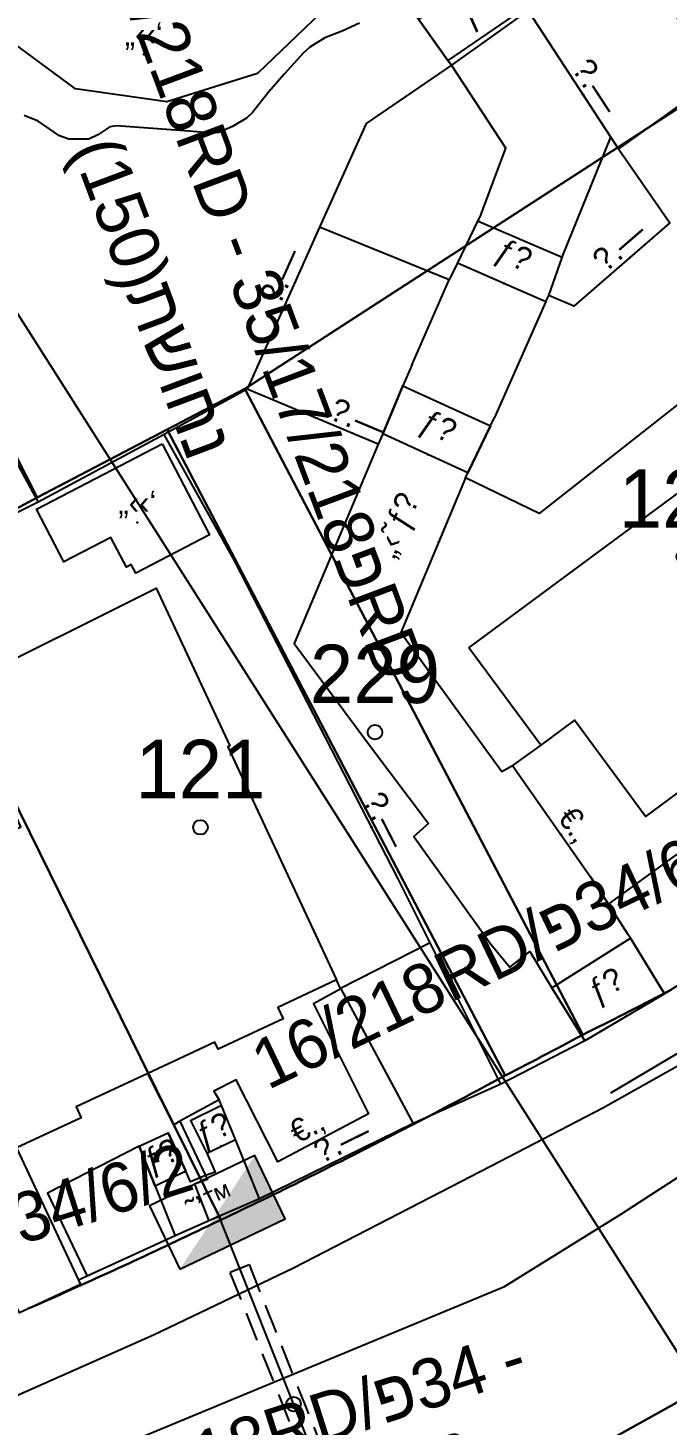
# Model space of a CAD drawing. Header units: metres. Extents: x 218299 to 220222, y 572714 to 574340.
# Drawn here: x 218935.96 to 218957.87, y 573434.64 to 573482.52 of the extents above; entities that cross this region are included whole.
import ezdxf
from ezdxf.enums import TextEntityAlignment as Align

# ---------------------------------------------------------------- set-up
doc = ezdxf.new("R2010")
doc.units = ezdxf.units.M
doc.header["$MEASUREMENT"] = 0
doc.linetypes.add('DASH15', pattern=[1.5, 1, -0.5])
for name, color, linetype in [('1602', 44, 'Continuous'), ('1603', 44, 'Continuous'), ('6011', 10, 'Continuous'), ('6151', 102, 'CABLEUNDEXIST03'), ('6261', 7, 'Continuous'), ('6701', 7, 'DASH15'), ('6910', 102, 'Continuous'), ('6911', 3, 'Continuous'), ('6916', 7, 'Continuous'), ('A_POINTS', 2, 'Continuous'), ('M2200', 253, 'Continuous'), ('M2207', 253, 'Continuous'), ('M2220', 253, 'Continuous'), ('M2401', 7, 'Continuous'), ('M2404', 7, 'Continuous'), ('M2407', 253, 'Continuous'), ('M2408', 253, 'Continuous'), ('M2412', 253, 'Continuous'), ('M2420', 253, 'Continuous'), ('M2601', 253, 'Continuous'), ('M2602', 253, 'Continuous'), ('M2605', 253, 'Continuous'), ('M2612', 253, 'Continuous')]:
    doc.layers.add(name, color=color, linetype=linetype)
doc.styles.add('HEBTXT', font='HEBTXT')
doc.styles.add('MAVAT_HEBTXT', font='HEBTXT')
doc.linetypes.add('CABLEUNDEXIST03', pattern='A,3.5,[222,elecad.shx,S=0.01,R=0,X=0,Y=0],1.5', length=5)

# ---------------------------------------------------------------- blocks, each defined once
blk = doc.blocks.new('6261')
blk.add_lwpolyline([(-2, -1.2), (2, -1.2), (2, 1.2), (-2, 1.2)], close=True)
at = {"color": 0}
blk.add_solid([(2, 1.2), (-2, -1.2), (2, -1.2)], dxfattribs=at)
at = {"color": 0, "style": 'HEBTXT'}
blk.add_attdef('PIL_NAME', (2.689, 2.418), '', height=1.7, dxfattribs=at)
at = {"style": 'HEBTXT'}
blk.add_attdef('CAMUT_MONIM', (2.489, 0.218), '', height=1.7, dxfattribs=at)
at = {"color": 0, "style": 'HEBTXT', "flags": 1}
for tag, p in [('TYPE', (2.585, -1.773)), ('MAP_TYPE', (2.689, -3.782))]:
    blk.add_attdef(tag, p, '', height=1.7, dxfattribs=at)
blk = doc.blocks.new('6910')
at = {"layer": 'A_POINTS'}
blk.add_circle((0, 0), 0.25, dxfattribs=at)
at = {"color": 0, "style": 'HEBTXT', "flags": 1}
blk.add_attdef('CODE', (-2.918, 6.399), '', height=1.7, dxfattribs=at)
at = {"color": 0, "style": 'HEBTXT'}
for tag, p in [('PATH', (0.169, 4.708)), ('HTCH', (0.169, 2.708))]:
    blk.add_attdef(tag, text='', height=1.7, dxfattribs=at).set_placement(p, align=Align.MIDDLE_CENTER)
blk = doc.blocks.new('6911')
at = {"layer": 'A_POINTS'}
blk.add_circle((0, 0), 0.25, dxfattribs=at)
at = {"color": 0, "style": 'HEBTXT', "flags": 1}
blk.add_attdef('CODE', (-2.918, 6.399), '', height=1.7, dxfattribs=at)
at = {"color": 0, "style": 'HEBTXT'}
for tag, p in [('PATH', (0.169, 4.708)), ('HTCH', (0.169, 2.708))]:
    blk.add_attdef(tag, text='', height=1.7, dxfattribs=at).set_placement(p, align=Align.MIDDLE_CENTER)
blk = doc.blocks.new('6916')
at = {"layer": 'A_POINTS'}
blk.add_circle((0, 0), 0.25, dxfattribs=at)
at = {"color": 0, "style": 'HEBTXT'}
for tag, p in [('HTCH', (0.006, 3.527)), ('PIPE', (0.049, 1.33))]:
    blk.add_attdef(tag, text='', height=1.7, dxfattribs=at).set_placement(p, align=Align.MIDDLE_CENTER)
blk = doc.blocks.new('1603')
at = {"layer": 'A_POINTS'}
blk.add_circle((0, 0), 0.25, dxfattribs=at)
at = {"color": 0, "style": 'HEBTXT'}
blk.add_attdef('PARCEL_NUM', text='', height=2, dxfattribs=at).set_placement((0, 1), align=Align.CENTER)
at = {"color": 0, "style": 'HEBTXT', "flags": 1}
blk.add_attdef('LOT_NUM', text='', height=2, dxfattribs=at).set_placement((0, -2.5), align=Align.CENTER)
blk = doc.blocks.new('M2408')
blk.add_circle((0, 0), 0.025)
at = {"style": 'MAVAT_HEBTXT'}
blk.add_attdef('NAME', text='', height=0.8, dxfattribs=at).set_placement((0, 1.592), align=Align.MIDDLE)
blk = doc.blocks.new('M2602')
blk.add_circle((0, 0), 0.025)
at = {"style": 'MAVAT_HEBTXT'}
blk.add_attdef('NAME', text='', height=0.8, dxfattribs=at).set_placement((0, 1.592), align=Align.MIDDLE)
blk = doc.blocks.new('M2605')
blk.add_circle((0, 0), 0.025)
at = {"style": 'MAVAT_HEBTXT'}
blk.add_attdef('NAME', text='', height=0.8, dxfattribs=at).set_placement((0, 1.592), align=Align.MIDDLE)
blk = doc.blocks.new('M2612')
blk.add_circle((0, 0), 0.025)
at = {"style": 'MAVAT_HEBTXT'}
blk.add_attdef('NAME', text='', height=0.8, dxfattribs=at).set_placement((0, 1.592), align=Align.MIDDLE)
blk = doc.blocks.new('M2207')
blk.add_circle((0, 0), 0.025)
at = {"style": 'MAVAT_HEBTXT'}
blk.add_attdef('NAME', text='', height=0.8, dxfattribs=at).set_placement((0, 1.592), align=Align.MIDDLE)
blk = doc.blocks.new('M2412')
blk.add_circle((0, 0), 0.025)
at = {"style": 'MAVAT_HEBTXT'}
blk.add_attdef('NAME', text='', height=0.8, dxfattribs=at).set_placement((0, 1.592), align=Align.MIDDLE)
blk = doc.blocks.new('111')
at = {"layer": 'M2200'}
for points in [[(218951.072, 573461.279, 571.68), (218963.367, 573470.369, 571.68), (218968.19, 573463.846, 571.68), (218968.273, 573463.734, 571.68), (218968.273, 573463.734, 571.68), (218957.128, 573455.494, 571.68), (218954.69, 573458.792, 571.68), (218953.54, 573457.941, 571.68), (218953.54, 573457.941, 571.68), (218951.072, 573461.279, 571.68)], [(218929.296, 573452.146, 570.96), (218935.719, 573455.14, 571.44), (218935.424, 573455.777, 571.44), (218933.51, 573459.908, 571.44), (218933.595, 573459.95, 571.44), (218940.359, 573463.322, 571.44), (218942.881, 573457.913, 571.44), (218942.809, 573457.879, 571.44), (218946.533, 573449.892, 570.96), (218946.533, 573449.892, 570.96), (218944.521, 573448.954, 570.84), (218944.705, 573448.559, 570.84), (218942.48, 573447.521, 570.84), (218942.369, 573447.759, 570.84), (218940.072, 573446.688, 570.84), (218937.612, 573445.541, 570.84), (218937.785, 573445.168, 570.84), (218935.572, 573444.136, 570.84), (218937.688, 573439.598, 570.723), (218937.755, 573439.453, 570.72), (218935.668, 573438.48, 570.72), (218935.668, 573438.48, 570.72), (218933.572, 573442.976, 570.799)]]:
    blk.add_polyline3d(points, close=True, dxfattribs=at)
at = {"layer": 'M2207'}
for points in [[(218945.979, 573483.02, 574.86), (218943.831, 573480.956, 574.62), (218940.724, 573479.985, 574.62), (218937.59, 573480.432, 574.62), (218935.148, 573482.236, 574.62), (218933.687, 573484.794, 574.62), (218934.204, 573484.968, 574.62), (218936.8, 573485.842, 574.62), (218936.8, 573485.842, 574.62), (218937.503, 573484.502, 574.62), (218938.882, 573483.464, 574.62), (218940.537, 573483.33, 574.62), (218941.867, 573483.68, 574.62), (218943.105, 573484.842, 574.62), (218943.105, 573484.842, 574.62), (218945.979, 573483.02, 574.86), (218945.979, 573483.02, 574.86)], [(218940.557, 573468.267, 571.44), (218942.18, 573465.154, 570.96), (218939.653, 573463.836, 570.96), (218939.499, 573464.132, 570.96), (218939.332, 573464.046, 570.96), (218938.801, 573465.063, 571.32), (218937.188, 573464.229, 570.48), (218936.249, 573466.028, 570.48)]]:
    blk.add_polyline3d(points, close=True, dxfattribs=at)
at = {"layer": 'M2220', "lineweight": -3}
for points in [[(218947.328, 573482.689), (218946.75, 573482.426), (218946.134, 573482.18), (218945.619, 573481.86), (218945.394, 573481.658), (218944.749, 573480.954), (218944.213, 573480.338), (218943.655, 573479.62), (218943.451, 573479.431), (218942.966, 573479.141), (218942.508, 573478.941), (218942.27, 573478.916), (218941.48, 573478.982), (218938.994, 573479.17), (218938.77, 573479.129), (218938.358, 573478.861), (218938.044, 573478.713), (218937.365, 573478.716), (218937.036, 573478.822), (218936.312, 573479.323), (218935.826, 573479.518)], [(218953.103, 573483.12), (218950.475, 573481.245), (218950.357, 573481.411), (218949.346, 573482.828)]]:
    blk.add_lwpolyline(points, dxfattribs=at)
at = {"layer": 'M2401'}
blk.add_polyline3d([(218890.258, 573422.659, 567.574), (218895.995, 573423.601, 567.574), (218902.313, 573424.95, 567.574), (218908.053, 573426.279, 567.334), (218914.556, 573428.092, 567.214), (218919.699, 573429.62, 567.214), (218924.56, 573431.131, 567.214), (218927.935, 573432.336, 567.214), (218931.189, 573433.657, 567.201), (218934.377, 573435.128, 567.094), (218940.265, 573437.732, 567.214), (218945.067, 573440.024, 567.094), (218950.467, 573442.813, 566.974), (218952.141, 573443.683, 567.051), (218955.66, 573445.512, 567.214), (218961.036, 573448.525, 567.094)], dxfattribs=at)
at = {"layer": 'M2404'}
blk.add_polyline3d([(218890.258, 573422.659, 567.574), (218895.995, 573423.601, 567.574), (218902.313, 573424.95, 567.574), (218908.053, 573426.279, 567.334), (218914.556, 573428.092, 567.214), (218919.699, 573429.62, 567.214), (218924.56, 573431.131, 567.214), (218927.935, 573432.336, 567.214), (218931.189, 573433.657, 567.201), (218934.377, 573435.128, 567.094), (218940.265, 573437.732, 567.214), (218945.067, 573440.024, 567.094), (218950.467, 573442.813, 566.974), (218952.141, 573443.683, 567.051), (218955.66, 573445.512, 567.214), (218961.036, 573448.525, 567.094)], dxfattribs=at)
at = {"layer": 'M2407'}
for points in [[(218955.855, 573452.489, 568.5), (218958.198, 573454.195, 568.5), (218960.394, 573451.062, 568.5)], [(218939.768, 573444.192, 568.38), (218936.635, 573442.58, 568.47), (218937.99, 573439.736, 568.38)]]:
    blk.add_polyline3d(points, dxfattribs=at)
at = {"layer": 'M2408'}
for points in [[(218951.49, 573476.138, 570.93), (218952.335, 573478.398, 571.11), (218950.475, 573481.245, 571.38)], [(218954.298, 573474.722, 570.915), (218955.939, 573478.783, 570.915)], [(218949.119, 573470.969, 570.015), (218950.394, 573473.888, 570.015)], [(218953.708, 573473.144, 570.015), (218951.954, 573469.173, 570.015)], [(218947.969, 573468.258, 568.845), (218945.083, 573461.428, 568.935), (218947.703, 573457.889, 568.755), (218949.693, 573455.253, 568.665), (218949.183, 573454.805, 568.665), (218951.825, 573451.116, 568.575), (218952.477, 573450.335, 568.485), (218953.16, 573450.869, 568.485), (218953.914, 573449.624, 568.395)], [(218950.954, 573467.102, 568.755), (218948.744, 573461.799, 568.755), (218952.207, 573457.033, 568.575), (218952.564, 573457.241, 568.575)], [(218952.169, 573446.326, 567.195), (218949.163, 573444.972, 567.195)]]:
    blk.add_polyline3d(points, dxfattribs=at)
at = {"layer": 'M2412'}
for points in [[(218949.346, 573482.828, 572.205), (218952.146, 573484.594, 572.205), (218953.03, 573483.231, 571.38), (218950.357, 573481.411, 571.38)], [(218954.275, 573474.656, 570.855), (218951.372, 573475.898, 570.855), (218950.681, 573474.477, 570.03), (218953.708, 573473.144, 570.03), (218953.708, 573473.144, 570.03), (218953.81, 573473.357, 570.143)], [(218948.814, 573470.251, 569.955), (218951.816, 573468.887, 569.955), (218951.035, 573467.269, 568.905), (218948.121, 573468.616, 568.905)], [(218953.914, 573449.624, 568.38), (218953.914, 573449.624, 568.38), (218956.61, 573451.321, 568.38), (218957.775, 573449.421, 567.33), (218955.053, 573447.809, 567.33)], [(218942.597, 573445.591, 568.23), (218941.536, 573445.062, 568.23), (218941.54, 573445.055, 568.224), (218942.087, 573443.958, 567.255), (218942.087, 573443.958, 567.255), (218943.07, 573444.425, 567.255)], [(218939.768, 573444.192, 568.155), (218940.764, 573444.653, 568.155), (218940.764, 573444.653, 568.155), (218941.374, 573443.334, 567.255), (218941.374, 573443.334, 567.255), (218940.318, 573442.828, 567.255)]]:
    blk.add_polyline3d(points, close=True, dxfattribs=at)
at = {"layer": 'M2420', "linetype": 'Continuous', "lineweight": -3}
blk.add_lwpolyline([(218778.789, 573430.643), (218823.5, 573420), (218850.7, 573416.62), (218872.91, 573416.69), (218902.91, 573421.31), (218924.8, 573428), (218952.3, 573439.38), (218956.3, 573441.88), (218980.91, 573457.81), (218995.09, 573470.88), (219024.2, 573502.19), (219042.09, 573537.19), (219043.91, 573540.62), (219049.7, 573557.12), (219054.59, 573574.81), (219057.41, 573589.69), (219057.5, 573620.62), (219058, 573628.19), (219058.7, 573640.38), (219046.5, 573689.62), (219028.09, 573726.31)], dxfattribs=at)
at = {"layer": 'M2601'}
blk.add_polyline3d([(218959.124, 573447.905, 568.275), (218955.931, 573446.016, 568.275)], dxfattribs=at)
at = {"layer": 'M2602'}
for points in [[(218953.54, 573457.941, 570.78), (218952.564, 573457.241, 570.705), (218952.564, 573457.241, 570.705), (218955.241, 573453.431, 570.63), (218955.855, 573452.489, 570.63), (218956.514, 573451.479, 570.63)], [(218946.672, 573449.599, 569.505), (218946.533, 573449.892, 569.505)], [(218946.681, 573449.584, 568.755), (218945.753, 573449.077, 568.755), (218947.634, 573445.308, 568.68), (218944.522, 573443.657, 568.68), (218943.094, 573446.474, 568.755), (218942.334, 573446.081, 568.755), (218942.519, 573445.782, 568.755), (218941.17, 573445.048, 568.755), (218941.17, 573445.048, 568.755)], [(218941.17, 573445.048, 569.805), (218940.958, 573444.928, 569.805), (218940.072, 573446.688, 570.03)], [(218941.54, 573445.055, 568.305), (218942.087, 573443.958, 568.305), (218942.372, 573443.306, 568.305), (218942.048, 573443.189, 568.305), (218941.536, 573442.969, 568.305), (218941.374, 573443.334, 568.305), (218940.764, 573444.653, 568.305)], [(218941.17, 573445.048, 569.805), (218942.048, 573443.189, 568.545), (218942.111, 573443.056, 568.455), (218941.664, 573442.894, 568.455), (218942.159, 573441.642, 568.305), (218942.159, 573441.642, 568.305)]]:
    blk.add_polyline3d(points, dxfattribs=at)
at = {"layer": 'M2605'}
for points in [[(218959.682, 573480.872, 572.13), (218956.199, 573478.384, 572.13), (218956.199, 573478.384, 572.13), (218955.939, 573478.783, 572.143), (218953.103, 573483.12, 572.28), (218953.089, 573483.142, 572.28), (218953.03, 573483.231, 572.28), (218952.146, 573484.594, 572.28), (218951.455, 573485.659, 572.28), (218951.455, 573485.659, 572.28)], [(218924.033, 573482.552, 572.88), (218927.078, 573484.206, 572.88), (218927.078, 573484.206, 572.88), (218927.122, 573484.118, 572.88), (218927.166, 573484.029, 572.88), (218929.362, 573479.632, 572.88), (218932.764, 573472.724, 572.73), (218936.311, 573466.268, 572.58), (218936.311, 573466.268, 572.58), (218931.583, 573463.928, 572.483), (218928.97, 573462.634, 572.43)], [(218948.942, 573483.395, 572.28), (218948.942, 573483.395, 572.28), (218949.346, 573482.828, 572.28), (218950.357, 573481.411, 572.28), (218950.475, 573481.245, 572.28), (218950.475, 573481.245, 572.28), (218947.552, 573479.248, 572.28), (218945.958, 573475.689, 572.163), (218943.473, 573470.141, 571.98), (218943.473, 573470.141, 571.98), (218940.631, 573468.593, 571.98), (218936.311, 573466.268, 571.98)], [(218956.199, 573478.384, 570.93), (218957.959, 573475.838, 570.93), (218957.959, 573475.838, 570.93), (218957.959, 573475.838, 570.93), (218954.673, 573472.989, 570.93), (218953.81, 573473.357, 570.93), (218953.81, 573473.357, 570.93), (218954.275, 573474.656, 570.93), (218954.298, 573474.722, 570.93), (218954.298, 573474.722, 570.93)], [(218951.49, 573476.138, 570.93), (218951.372, 573475.898, 570.93), (218950.681, 573474.477, 570.93), (218950.394, 573473.888, 570.93), (218950.394, 573473.888, 570.93), (218945.958, 573475.689, 571.08)], [(218981.01, 573466.036, 569.73), (218977.112, 573462.795, 569.73), (218977.112, 573462.795, 569.73), (218974.135, 573466.645, 569.73), (218974.039, 573466.769, 569.73), (218973.431, 573466.252, 569.73), (218971.629, 573464.719, 569.73), (218971.629, 573464.719, 569.73), (218969.326, 573467.793, 569.73), (218967.331, 573470.455, 569.73), (218964.358, 573474.421, 569.73), (218964.358, 573474.421, 569.73), (218961.085, 573471.852, 569.82), (218953.484, 573465.884, 570.03), (218950.954, 573467.102, 570.03), (218950.954, 573467.102, 570.03), (218950.954, 573467.102, 570.03), (218951.035, 573467.269, 570.03), (218951.816, 573468.887, 570.03), (218951.954, 573469.173, 570.03), (218951.954, 573469.173, 570.03)], [(218949.119, 573470.969, 570.03), (218949.119, 573470.969, 570.03), (218948.814, 573470.251, 570.03), (218948.121, 573468.616, 570.03), (218947.969, 573468.258, 570.03), (218947.969, 573468.258, 570.03), (218943.473, 573470.141, 570.03)], [(218953.914, 573449.624, 568.38), (218953.914, 573449.624, 568.38), (218955.053, 573447.809, 568.38), (218955.053, 573447.809, 568.38), (218952.169, 573446.326, 568.38), (218952.169, 573446.326, 568.38), (218949.744, 573451.17, 568.586), (218948.646, 573453.363, 568.68), (218943.049, 573464.25, 569.13), (218940.631, 573468.593, 569.58)], [(218971.629, 573464.719, 568.53), (218973.085, 573462.803, 568.53), (218973.586, 573462.142, 568.53), (218974.54, 573460.886, 568.53), (218974.54, 573460.886, 568.53), (218965.72, 573454.398, 568.53), (218960.394, 573451.062, 568.429), (218957.775, 573449.421, 568.38), (218957.775, 573449.421, 568.38), (218956.61, 573451.321, 568.38), (218956.514, 573451.479, 568.38), (218956.514, 573451.479, 568.38)], [(218949.744, 573451.17, 568.23), (218946.672, 573449.599, 568.23), (218946.672, 573449.599, 568.23), (218946.672, 573449.599, 568.23), (218946.681, 573449.584, 568.23), (218949.163, 573444.972, 568.155), (218949.163, 573444.972, 568.155), (218943.899, 573442.385, 568.155), (218943.899, 573442.385, 568.155), (218943.07, 573444.425, 568.245), (218942.597, 573445.591, 568.297), (218942.519, 573445.782, 568.305), (218942.519, 573445.782, 568.305)], [(218939.768, 573444.192, 568.38), (218939.768, 573444.192, 568.38), (218940.318, 573442.828, 568.38), (218941.006, 573441.121, 568.38), (218941.006, 573441.121, 568.38), (218937.99, 573439.736, 568.38), (218937.688, 573439.598, 568.38)]]:
    blk.add_polyline3d(points, dxfattribs=at)
at = {"layer": 'M2612'}
blk.add_polyline3d([(218943.899, 573442.385, 569.445), (218942.159, 573441.642, 569.445), (218941.006, 573441.121, 569.445)], dxfattribs=at)
at = {"layer": 'M2207'}
ref = blk.add_blockref('M2207', (218939.927, 573481.618), dxfattribs=dict(at, xscale=0.5, yscale=0.5, zscale=0.5))
ref.add_attrib('NAME', '„‹‹‘', dxfattribs={"layer": '0', "height": 0.8, "style": 'MAVAT_HEBTXT'}).set_placement((218939.927, 573482.243), align=Align.MIDDLE)
ref = blk.add_blockref('M2207', (218939.709, 573465.569), dxfattribs=dict(at, xscale=0.5, yscale=0.5, zscale=0.5))
ref.add_attrib('NAME', '„‹‹‘', dxfattribs={"layer": '0', "height": 0.8, "style": 'MAVAT_HEBTXT'}).set_placement((218939.709, 573466.194), align=Align.MIDDLE)
at = {"layer": 'M2408'}
ref = blk.add_blockref('M2408', (218950.043, 573464.916), dxfattribs=dict(at, xscale=0.5, yscale=0.5, zscale=0.5))
ref.add_attrib('NAME', '„‹˜ƒ\x8e', dxfattribs={"layer": '0', "height": 0.8, "rotation": 67.3773, "style": 'MAVAT_HEBTXT'}).set_placement((218948.687, 573465.45), align=Align.MIDDLE)
at = {"layer": 'M2412'}
ref = blk.add_blockref('M2412', (218953.018, 573483.223), dxfattribs=dict(at, xscale=0.5, yscale=0.5, zscale=0.5))
ref.add_attrib('NAME', 'ƒ\x8e', dxfattribs={"layer": '0', "height": 0.8, "rotation": 34.2588, "style": 'MAVAT_HEBTXT'}).set_placement((218951.43, 573483.082), align=Align.MIDDLE)
ref = blk.add_blockref('M2412', (218952.278, 573473.761), dxfattribs=dict(at, xscale=0.5, yscale=0.5, zscale=0.5))
ref.add_attrib('NAME', 'ƒ\x8e', dxfattribs={"layer": '0', "height": 0.8, "rotation": 335.1859, "style": 'MAVAT_HEBTXT'}).set_placement((218952.579, 573474.656), align=Align.MIDDLE)
ref = blk.add_blockref('M2412', (218949.692, 573467.89), dxfattribs=dict(at, xscale=0.5, yscale=0.5, zscale=0.5))
ref.add_attrib('NAME', 'ƒ\x8e', dxfattribs={"layer": '0', "height": 0.8, "rotation": 335.1859, "style": 'MAVAT_HEBTXT'}).set_placement((218949.992, 573468.785), align=Align.MIDDLE)
ref = blk.add_blockref('M2412', (218956.49, 573448.66), dxfattribs=dict(at, xscale=0.5, yscale=0.5, zscale=0.5))
ref.add_attrib('NAME', 'ƒ\x8e', dxfattribs={"layer": '0', "height": 0.8, "rotation": 30.6501, "style": 'MAVAT_HEBTXT'}).set_placement((218955.809, 573449.633), align=Align.MIDDLE)
ref = blk.add_blockref('M2412', (218942.583, 573444.193), dxfattribs=dict(at, xscale=0.5, yscale=0.5, zscale=0.5))
ref.add_attrib('NAME', 'ƒ\x8e', dxfattribs={"layer": '0', "height": 0.8, "rotation": 25.3953, "style": 'MAVAT_HEBTXT'}).set_placement((218942.347, 573444.69), align=Align.MIDDLE)
ref = blk.add_blockref('M2412', (218941.334, 573443.315), dxfattribs=dict(at, xscale=0.5, yscale=0.5, zscale=0.5))
ref.add_attrib('NAME', 'ƒ\x8e', dxfattribs={"layer": '0', "height": 0.8, "rotation": 25.6204, "style": 'MAVAT_HEBTXT'}).set_placement((218940.561, 573443.794), align=Align.MIDDLE)
at = {"layer": 'M2602'}
ref = blk.add_blockref('M2602', (218954.226, 573454.875), dxfattribs=dict(at, xscale=0.5, yscale=0.5, zscale=0.5))
ref.add_attrib('NAME', '€.‚', dxfattribs={"layer": '0', "height": 0.8, "rotation": 305.0947, "style": 'MAVAT_HEBTXT'}).set_placement((218954.676, 573455.192), align=Align.MIDDLE)
ref = blk.add_blockref('M2602', (218945.798, 573444.334), dxfattribs=dict(at, xscale=0.5, yscale=0.5, zscale=0.5))
ref.add_attrib('NAME', '€.‚', dxfattribs={"layer": '0', "height": 0.8, "rotation": 27.9422, "style": 'MAVAT_HEBTXT'}).set_placement((218945.541, 573444.82), align=Align.MIDDLE)
at = {"layer": 'M2605'}
ref = blk.add_blockref('M2605', (218954.994, 573480.228), dxfattribs=dict(at, xscale=0.5, yscale=0.5, zscale=0.5))
ref.add_attrib('NAME', '\x9a.—', dxfattribs={"layer": '0', "height": 0.8, "rotation": 303.1822, "style": 'MAVAT_HEBTXT'}).set_placement((218955.454, 573480.529), align=Align.MIDDLE)
ref = blk.add_blockref('M2605', (218956.584, 573474.645), dxfattribs=dict(at, xscale=0.5, yscale=0.5, zscale=0.5))
ref.add_attrib('NAME', '\x9a.—', dxfattribs={"layer": '0', "height": 0.8, "rotation": 40.9187, "style": 'MAVAT_HEBTXT'}).set_placement((218956.223, 573475.061), align=Align.MIDDLE)
ref = blk.add_blockref('M2605', (218945.112, 573473.8), dxfattribs=dict(at, xscale=0.5, yscale=0.5, zscale=0.5))
ref.add_attrib('NAME', '\x9a.—', dxfattribs={"layer": '0', "height": 0.8, "rotation": 65.8745, "style": 'MAVAT_HEBTXT'}).set_placement((218944.61, 573474.025), align=Align.MIDDLE)
ref = blk.add_blockref('M2605', (218947.079, 573468.631), dxfattribs=dict(at, xscale=0.5, yscale=0.5, zscale=0.5))
ref.add_attrib('NAME', '\x9a.—', dxfattribs={"layer": '0', "height": 0.8, "rotation": 337.2726, "style": 'MAVAT_HEBTXT'}).set_placement((218947.292, 573469.138), align=Align.MIDDLE)
ref = blk.add_blockref('M2605', (218947.737, 573455.131), dxfattribs=dict(at, xscale=0.5, yscale=0.5, zscale=0.5))
ref.add_attrib('NAME', '\x9a.—', dxfattribs={"layer": '0', "height": 0.8, "rotation": 297.2097, "style": 'MAVAT_HEBTXT'}).set_placement((218948.227, 573455.382), align=Align.MIDDLE)
ref = blk.add_blockref('M2605', (218946.953, 573443.886), dxfattribs=dict(at, xscale=0.5, yscale=0.5, zscale=0.5))
ref.add_attrib('NAME', '\x9a.—', dxfattribs={"layer": '0', "height": 0.8, "rotation": 26.1656, "style": 'MAVAT_HEBTXT'}).set_placement((218946.71, 573444.38), align=Align.MIDDLE)
at = {"layer": 'M2612'}
ref = blk.add_blockref('M2612', (218942.447, 573441.765), dxfattribs=dict(at, xscale=0.5, yscale=0.5, zscale=0.5))
ref.add_attrib('NAME', '˜’™', dxfattribs={"layer": '0', "height": 0.8, "rotation": 23.1528, "style": 'MAVAT_HEBTXT'}).set_placement((218942.231, 573442.271), align=Align.MIDDLE)

msp = doc.modelspace()

# ---------------------------------------------------------------- linework, layer by layer
at = {"layer": '1602'}
for points in [[(218944.96, 573501.11), (218959.76, 573480.75), (218943.388, 573470.151), (218940.73, 573468.76), (218936.27, 573466.43), (218925, 573488.63)], [(218925, 573488.63), (218936.27, 573466.43), (218931.6, 573463.92), (218925.91, 573461.49), (218922.04, 573471.09), (218918.63, 573478.98), (218916.46, 573484.34)], [(218958.005, 573449.5592), (218957.8277, 573449.4667), (218957.6503, 573449.3743), (218957.4728, 573449.2822), (218957.2952, 573449.1902), (218957.1175, 573449.0984), (218956.9397, 573449.0068), (218956.7619, 573448.9153), (218956.5839, 573448.8241), (218956.4058, 573448.733), (218956.2277, 573448.6421), (218956.0494, 573448.5514), (218955.8711, 573448.4609), (218955.6926, 573448.3705), (218955.5141, 573448.2804), (218955.3355, 573448.1904), (218955.1568, 573448.1006), (218954.978, 573448.011), (218943.388, 573470.151), (218959.76, 573480.75)], [(218931.6, 573463.92), (218936.02, 573454.95), (218939.82, 573447.23), (218942.57, 573441.67), (218942.3086, 573441.5438), (218942.1284, 573441.4571), (218941.9481, 573441.3706), (218941.7677, 573441.2842), (218941.5872, 573441.1981), (218941.4066, 573441.1121), (218941.2259, 573441.0263), (218941.0452, 573440.9407), (218940.8644, 573440.8553), (218940.6834, 573440.77), (218940.5024, 573440.685), (218940.3213, 573440.6001), (218940.1401, 573440.5154), (218939.9589, 573440.4309), (218939.7775, 573440.3466), (218939.5961, 573440.2625), (218939.4145, 573440.1785), (218939.2329, 573440.0948), (218939.0512, 573440.0112), (218938.8694, 573439.9278), (218938.6876, 573439.8446), (218938.5056, 573439.7616), (218938.3236, 573439.6787), (218938.1414, 573439.5961), (218937.9592, 573439.5136), (218937.7769, 573439.4314), (218937.5946, 573439.3493), (218937.4121, 573439.2674), (218937.2296, 573439.1857), (218937.0469, 573439.1041), (218936.8642, 573439.0228), (218936.6814, 573438.9416), (218936.4985, 573438.8606), (218936.3156, 573438.7799), (218936.1325, 573438.6993), (218935.9494, 573438.6189)], [(218935.9494, 573438.6189), (218936.1325, 573438.6993), (218936.3156, 573438.7799), (218936.4985, 573438.8606), (218936.6814, 573438.9416), (218936.8642, 573439.0228), (218937.0469, 573439.1041), (218937.2296, 573439.1857), (218937.4121, 573439.2674), (218937.5946, 573439.3493), (218937.7769, 573439.4314), (218937.9592, 573439.5136), (218938.1414, 573439.5961), (218938.3236, 573439.6787), (218938.5056, 573439.7616), (218938.6876, 573439.8446), (218938.8694, 573439.9278), (218939.0512, 573440.0112), (218939.2329, 573440.0948), (218939.4145, 573440.1785), (218939.5961, 573440.2625), (218939.7775, 573440.3466), (218939.9589, 573440.4309), (218940.1401, 573440.5154), (218940.3213, 573440.6001), (218940.5024, 573440.685), (218940.6834, 573440.77), (218940.8644, 573440.8553), (218941.0452, 573440.9407), (218941.2259, 573441.0263), (218941.4066, 573441.1121), (218941.5872, 573441.1981), (218941.7677, 573441.2842), (218941.9481, 573441.3706), (218942.1284, 573441.4571), (218942.3086, 573441.5438), (218942.57, 573441.67), (218942.7507, 573441.7556), (218942.9314, 573441.8414), (218943.112, 573441.9274), (218943.2925, 573442.0136), (218943.4729, 573442.0999), (218943.6532, 573442.1865), (218943.8334, 573442.2732), (218944.0135, 573442.3601), (218944.1935, 573442.4472), (218944.3735, 573442.5345), (218944.5534, 573442.622), (218944.7331, 573442.7096), (218944.9128, 573442.7974), (218945.0924, 573442.8854), (218945.2719, 573442.9736), (218945.4513, 573443.062), (218945.6307, 573443.1506), (218945.8099, 573443.2393), (218945.989, 573443.3282), (218946.1681, 573443.4174), (218946.347, 573443.5066), (218946.5259, 573443.5961), (218946.7047, 573443.6858), (218946.8834, 573443.7756), (218947.062, 573443.8656), (218947.2405, 573443.9558), (218947.4189, 573444.0462), (218947.5972, 573444.1368), (218947.7754, 573444.2275), (218947.9536, 573444.3185), (218948.1316, 573444.4096), (218948.3096, 573444.5009), (218948.4874, 573444.5924), (218948.6652, 573444.684), (218948.8428, 573444.7759), (218949.0204, 573444.8679), (218949.1979, 573444.9601), (218949.3753, 573445.0525), (218949.5526, 573445.145), (218949.7298, 573445.2378), (218949.9069, 573445.3307), (218950.0839, 573445.4238), (218950.2608, 573445.5171), (218950.4376, 573445.6105), (218950.6143, 573445.7042), (218950.7909, 573445.798), (218950.9675, 573445.892), (218951.1439, 573445.9862), (218951.3202, 573446.0806), (218951.4965, 573446.1751), (218951.6726, 573446.2699), (218951.8487, 573446.3648), (218952.0246, 573446.4599), (218952.32, 573446.62), (218952.4979, 573446.7115), (218952.6756, 573446.8031), (218952.8533, 573446.8949), (218953.0309, 573446.987), (218953.2084, 573447.0791), (218953.3858, 573447.1715), (218953.563, 573447.2641), (218953.7402, 573447.3568), (218953.9174, 573447.4497), (218954.0944, 573447.5428), (218954.2713, 573447.6361), (218954.4481, 573447.7295), (218954.6248, 573447.8232), (218954.8015, 573447.917), (218954.978, 573448.011), (218955.1568, 573448.1006), (218955.3355, 573448.1904), (218955.5141, 573448.2804), (218955.6926, 573448.3705), (218955.8711, 573448.4609), (218956.0494, 573448.5514), (218956.2277, 573448.6421), (218956.4058, 573448.733), (218956.5839, 573448.8241), (218956.7619, 573448.9153), (218956.9397, 573449.0068), (218957.1175, 573449.0984), (218957.2952, 573449.1902), (218957.4728, 573449.2822), (218957.6503, 573449.3743), (218957.8277, 573449.4667), (218958.005, 573449.5592)], [(218967.13, 573440.38), (218946.594, 573428.944)], [(218946.594, 573428.944), (218967.13, 573440.38)]]:
    msp.add_lwpolyline(points, dxfattribs=at)
for points in [[(218952.32, 573446.62), (218940.73, 573468.76), (218943.388, 573470.151), (218954.978, 573448.011), (218954.8015, 573447.917), (218954.6248, 573447.8232), (218954.4481, 573447.7295), (218954.2713, 573447.6361), (218954.0944, 573447.5428), (218953.9174, 573447.4497), (218953.7402, 573447.3568), (218953.563, 573447.2641), (218953.3858, 573447.1715), (218953.2084, 573447.0791), (218953.0309, 573446.987), (218952.8533, 573446.8949), (218952.6756, 573446.8031), (218952.4979, 573446.7115)], [(218940.73, 573468.76), (218952.32, 573446.62), (218952.0246, 573446.4599), (218951.8487, 573446.3648), (218951.6726, 573446.2699), (218951.4965, 573446.1751), (218951.3202, 573446.0806), (218951.1439, 573445.9862), (218950.9675, 573445.892), (218950.7909, 573445.798), (218950.6143, 573445.7042), (218950.4376, 573445.6105), (218950.2608, 573445.5171), (218950.0839, 573445.4238), (218949.9069, 573445.3307), (218949.7298, 573445.2378), (218949.5526, 573445.145), (218949.3753, 573445.0525), (218949.1979, 573444.9601), (218949.0204, 573444.8679), (218948.8428, 573444.7759), (218948.6652, 573444.684), (218948.4874, 573444.5924), (218948.3096, 573444.5009), (218948.1316, 573444.4096), (218947.9536, 573444.3185), (218947.7754, 573444.2275), (218947.5972, 573444.1368), (218947.4189, 573444.0462), (218947.2405, 573443.9558), (218947.062, 573443.8656), (218946.8834, 573443.7756), (218946.7047, 573443.6858), (218946.5259, 573443.5961), (218946.347, 573443.5066), (218946.1681, 573443.4174), (218945.989, 573443.3282), (218945.8099, 573443.2393), (218945.6307, 573443.1506), (218945.4513, 573443.062), (218945.2719, 573442.9736), (218945.0924, 573442.8854), (218944.9128, 573442.7974), (218944.7331, 573442.7096), (218944.5534, 573442.622), (218944.3735, 573442.5345), (218944.1935, 573442.4472), (218944.0135, 573442.3601), (218943.8334, 573442.2732), (218943.6532, 573442.1865), (218943.4729, 573442.0999), (218943.2925, 573442.0136), (218943.112, 573441.9274), (218942.9314, 573441.8414), (218942.7507, 573441.7556), (218942.57, 573441.67), (218939.82, 573447.23), (218936.02, 573454.95), (218931.6, 573463.92), (218936.27, 573466.43)]]:
    msp.add_lwpolyline(points, close=True, dxfattribs=at)
at = {"layer": '6011'}
msp.add_lwpolyline([(219013.3134, 573346.0718), (218992.3531, 573386.023), (218962.398, 573430.5677), (218928.2572, 573484.3005)], dxfattribs=at)
at = {"layer": '6151'}
msp.add_lwpolyline([(218932.2954, 573422.9281), (218931.599, 573425.6565), (218937.6569, 573427.7124), (218946.9127, 573430.7005), (218942.452, 573441.9283)], dxfattribs=at)
at = {"layer": '6701'}
msp.add_lwpolyline([(218947.238, 573430.83), (218946.588, 573430.571), (218942.89, 573439.877), (218943.541, 573440.136)], close=True, dxfattribs=at)

# ---------------------------------------------------------------- block references
msp.add_blockref('111', (0, 0))
at = {"layer": '1603'}
for p, values in [((218958.4424, 573464.3959), {'PARCEL_NUM': '122'}), ((218947.8549, 573458.3838), {'PARCEL_NUM': '229'}), ((218941.8716, 573455.1228), {'PARCEL_NUM': '121'})]:
    msp.add_blockref('1603', p, dxfattribs=at).add_auto_attribs(values)
at = {"layer": '6261'}
ref = msp.add_blockref('6261', (218942.452, 573441.9283), dxfattribs=dict(at, rotation=25.59999999999211))
ref.add_attrib('PIL_NAME', '16/218RD/פ34/6/1', (218944.177, 573446.1059), dxfattribs={"layer": '0', "color": 0, "height": 1.7, "rotation": 25.6, "style": 'HEBTXT'})
ref = msp.add_blockref('6261', (218921.7743, 573433.1701), dxfattribs=dict(at, rotation=17.76999999999452))
ref.add_attrib('PIL_NAME', '16/218RD/פ34/6/2', (218924.0523, 573437.0738), dxfattribs={"layer": '0', "color": 0, "height": 1.7, "rotation": 17.77, "style": 'HEBTXT'})
at = {"layer": '6910'}
ref = msp.add_blockref('6910', (218947.1059, 573429.0476), dxfattribs=dict(at, rotation=17.7553))
ref.add_attrib('PATH', '16/218RD/פ34 - ', dxfattribs={"layer": '0', "color": 0, "height": 1.7, "rotation": 17.7553, "style": 'HEBTXT'}).set_placement((218945.5119, 573434.7166), align=Align.MIDDLE_CENTER)
ref.add_attrib('HTCH', '(50)תשוחנ', dxfattribs={"layer": '0', "color": 0, "height": 1.7, "rotation": 17.7553, "style": 'HEBTXT'}).set_placement((218946.2743, 573432.3357), align=Align.MIDDLE_CENTER)
at = {"layer": '6911'}
ref = msp.add_blockref('6911', (218928.6943, 573482.9094), dxfattribs=dict(at, rotation=290.5201))
ref.add_attrib('PATH', '17/218RD - 35/17/218פRD', dxfattribs={"layer": '0', "color": 0, "height": 1.7, "rotation": 290.5201, "style": 'HEBTXT'}).set_placement((218944.0868, 573472.9579), align=Align.MIDDLE_CENTER)
ref.add_attrib('HTCH', '(150)תשוחנ', dxfattribs={"layer": '0', "color": 0, "height": 1.7, "rotation": 290.5201, "style": 'HEBTXT'}).set_placement((218940.2503, 573473.2842), align=Align.MIDDLE_CENTER)
at = {"layer": '6916'}
msp.add_blockref('6916', (218945.0638, 573435.3545), dxfattribs=at)

doc.saveas('drawing.dxf')
